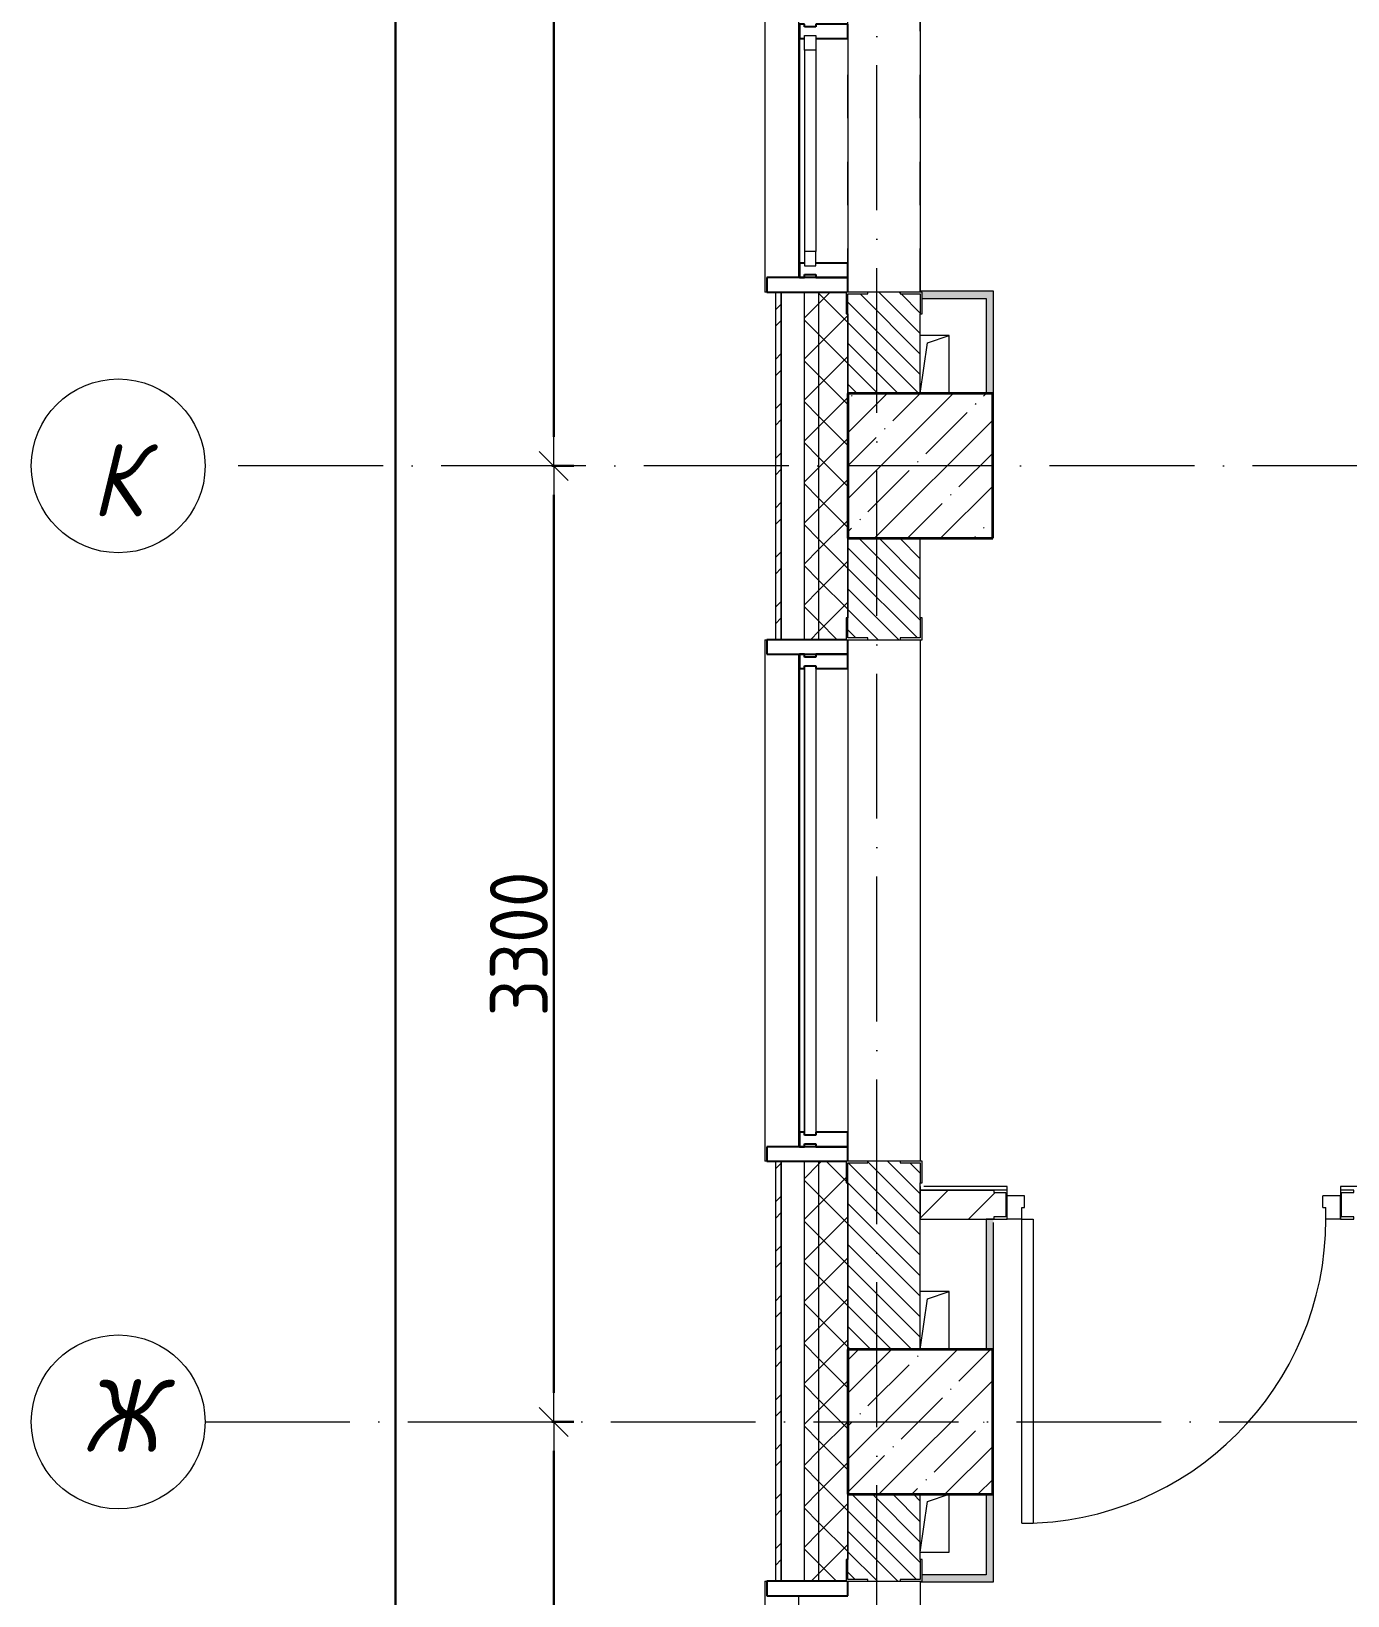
# Model space of a CAD drawing. Header units: millimetres. Extents: x -12989 to 629078, y -109036 to 555275.
# Drawn here: x -12989 to -8445, y -90815 to -85415 of the extents above; entities that cross this region are included whole.
import ezdxf

# ---------------------------------------------------------------- set-up
doc = ezdxf.new("R2010")
doc.units = ezdxf.units.MM
doc.linetypes.add('50_200_ШТРИХ_1Т_ш5_п1_п1_', pattern=[700, 500, -100, 0, -100])
doc.linetypes.add('Штрих короткий', pattern=[300, 150, -150])
for name, color, linetype, lineweight in [('4 -стяжа', 7, 'Continuous', 30), ('Импосты витража', 7, 'Continuous', 9), ('Импосты витража-1', 7, 'Continuous', 25), ('Каркас_Импост', 7, 'Continuous', 13), ('Каркас_Импост-1', 7, 'Continuous', 9), ('Несущие колонны', 7, 'Continuous', 9), ('Несущие колонны-1', 7, 'Continuous', 35), ('Обобщенные модели', 7, 'Continuous', 9), ('Общие ребра', 7, 'Continuous', 9), ('Окна', 7, 'Continuous', 9), ('Оси', 7, 'Continuous', 9), ('Оси-1', 7, 'Continuous', 20), ('Оси-2', 7, '50_200_ШТРИХ_1Т_ш5_п1_п1_', 9), ('Остекление-1', 7, 'Continuous', 9), ('Открывание-1', 7, 'Continuous', 9), ('Панель', 7, 'Continuous', 13), ('Перемычка-1', 7, 'Штрих короткий', 9), ('Размеры', 7, 'Continuous', 15), ('Стены', 7, 'Continuous', 9), ('Стены-1', 7, 'Continuous', 13), ('Штриховка разреза-1', 7, 'Continuous', 9)]:
    doc.layers.add(name, color=color, linetype=linetype, lineweight=lineweight)
doc.layers.add('Штриховка разреза-4', color=1, linetype='Continuous', lineweight=9, true_color=0xff0000)
doc.layers.get('4 -стяжа').off()
doc.styles.add('ISOCPEUR_I_1', font='isocpeui.ttf', dxfattribs={"width": 0.85, "height": 2.5})
doc.styles.add('СПДС', font='isocpeur.ttf', dxfattribs={"width": 0.9})
doc.dimstyles.new('Размера А3', dxfattribs={"dimtxt": 200, "dimasz": 100, "dimexe": 70, "dimexo": 100, "dimgap": 20, "dimtad": 1, "dimdec": 0, "dimrnd": 10, "dimzin": 0, "dimdsep": 46, "dimtxsty": 'СПДС', "dimblk": 'ARROWHEAD_6', "dimcen": 1, "dimclrd": 256, "dimclre": 256, "dimclrt": 256, "dimazin": 0, "dimtfac": 1, "dimtdec": 0, "dimtmove": 2, "dimatfit": 3, "dimfxl": 1, "dimtolj": 1, "dimtzin": 0, "dimarcsym": 0})
pattern_1 = [(45, (0, 0), (-70.71068, 70.71068), []), (135, (0, 0), (-70.71068, -70.71068), [])]
pattern_2 = [(135, (0, 0), (-35.35534, -35.35534), [])]

# ---------------------------------------------------------------- blocks, each defined once
blk = doc.blocks.new('Ось сетки - Круг_Ø6_00__ISO-2_5_0_9K_-16731441-АИ2_02_План отделки стен 2-го этажа _Часть 2_')
at = {"layer": 'Оси-1'}
blk.add_circle((0, 0), 3, dxfattribs=at)
blk = doc.blocks.new('ARROWHEAD_6')
at = {"color": 0, "linetype": 'Continuous'}
for p, q in [((0, 0), (-1, 0)), ((-0.5, -0.5), (0.5, 0.5))]:
    blk.add_line(p, q, dxfattribs=at)
blk = doc.blocks.new('*D677')
at = {"layer": 'Defpoints', "color": 0, "transparency": 16777216}
for p in [(-11291.7, -90215.3), (-11185.6, -90215.3), (-11118.8, -94765.3)]:
    blk.add_point(p, dxfattribs=at)
at = {"layer": 'Размеры', "lineweight": -2, "transparency": 16777216}
for p, q in [((-11191.7, -90215.3), (-11115.6, -90215.3)), ((-11185.6, -94665.3), (-11185.6, -90315.3)), ((-11218.8, -94765.3), (-11255.6, -94765.3))]:
    blk.add_line(p, q, dxfattribs=at)
at = {"layer": 'Размеры', "lineweight": -2, "transparency": 16777216, "xscale": 100, "yscale": 100, "zscale": 100}
for p, rotation in [((-11185.6, -90215.3), 90), ((-11185.6, -94765.3), 270)]:
    blk.add_blockref('ARROWHEAD_6', p, dxfattribs=dict(at, rotation=rotation))
at = {"layer": 'Размеры', "transparency": 16777216, "insert": (-11305.6, -92490.3), "char_height": 200, "width": 2.564, "attachment_point": 5, "rotation": 90, "style": 'СПДС'}
blk.add_mtext('\\A1;4550', dxfattribs=at)
blk = doc.blocks.new('*D678')
at = {"layer": 'Defpoints', "color": 0, "transparency": 16777216}
for p in [(-11291.7, -86915.3), (-11185.6, -86915.3), (-11291.7, -90215.3)]:
    blk.add_point(p, dxfattribs=at)
at = {"layer": 'Размеры', "lineweight": -2, "transparency": 16777216}
for p, q in [((-11191.7, -86915.3), (-11115.6, -86915.3)), ((-11185.6, -90115.3), (-11185.6, -87015.3)), ((-11191.7, -90215.3), (-11115.6, -90215.3))]:
    blk.add_line(p, q, dxfattribs=at)
at = {"layer": 'Размеры', "lineweight": -2, "transparency": 16777216, "xscale": 100, "yscale": 100, "zscale": 100}
for p, rotation in [((-11185.6, -86915.3), 90), ((-11185.6, -90215.3), 270)]:
    blk.add_blockref('ARROWHEAD_6', p, dxfattribs=dict(at, rotation=rotation))
at = {"layer": 'Размеры', "transparency": 16777216, "insert": (-11305.6, -88565.3), "char_height": 200, "width": 2.488, "attachment_point": 5, "rotation": 90, "style": 'СПДС'}
blk.add_mtext('\\A1;3300', dxfattribs=at)
blk = doc.blocks.new('*D679')
at = {"layer": 'Defpoints', "color": 0, "transparency": 16777216}
for p in [(-11291.7, -80915.3), (-11185.6, -80915.3), (-11291.7, -86915.3)]:
    blk.add_point(p, dxfattribs=at)
at = {"layer": 'Размеры', "lineweight": -2, "transparency": 16777216}
for p, q in [((-11191.7, -80915.3), (-11115.6, -80915.3)), ((-11185.6, -86815.3), (-11185.6, -81015.3)), ((-11191.7, -86915.3), (-11115.6, -86915.3))]:
    blk.add_line(p, q, dxfattribs=at)
at = {"layer": 'Размеры', "lineweight": -2, "transparency": 16777216, "xscale": 100, "yscale": 100, "zscale": 100}
for p, rotation in [((-11185.6, -80915.3), 90), ((-11185.6, -86915.3), 270)]:
    blk.add_blockref('ARROWHEAD_6', p, dxfattribs=dict(at, rotation=rotation))
at = {"layer": 'Размеры', "transparency": 16777216, "insert": (-11305.6, -83915.3), "char_height": 200, "width": 2.488, "attachment_point": 5, "rotation": 90, "style": 'СПДС'}
blk.add_mtext('\\A1;6000', dxfattribs=at)
blk = doc.blocks.new('*D686')
at = {"layer": 'Defpoints', "color": 0, "transparency": 16777216}
for p in [(-11838.1, -56765.3), (-11732, -56765.3), (-11838.1, -106215.3)]:
    blk.add_point(p, dxfattribs=at)
at = {"layer": 'Размеры', "lineweight": -2, "transparency": 16777216}
for p, q in [((-11738.1, -56765.3), (-11662, -56765.3)), ((-11732, -106115.3), (-11732, -56865.3)), ((-11738.1, -106215.3), (-11662, -106215.3))]:
    blk.add_line(p, q, dxfattribs=at)
at = {"layer": 'Размеры', "lineweight": -2, "transparency": 16777216, "xscale": 100, "yscale": 100, "zscale": 100}
for p, rotation in [((-11732, -56765.3), 90), ((-11732, -106215.3), 270)]:
    blk.add_blockref('ARROWHEAD_6', p, dxfattribs=dict(at, rotation=rotation))
at = {"layer": 'Размеры', "transparency": 16777216, "insert": (-11852, -81490.3), "char_height": 200, "width": 3.261, "attachment_point": 5, "rotation": 90, "style": 'СПДС'}
blk.add_mtext('\\A1;49450', dxfattribs=at)
blk = doc.blocks.new('BSC_Колонна _Прямоугольная - 500х500-V44-АИ2_02_План отделки стен 2-го этажа _Часть 2_')
at = {"layer": 'Несущие колонны'}
h = blk.add_hatch(dxfattribs=at)
h.set_pattern_fill('FP_52', color=256, style=0, pattern_type=2)
h.set_pattern_definition([(45, (-150, -19300), (-114.0493, 114.0493), []), (45, (-35.95, -19300), (-114.0493, 114.0493), [201.612, -40.322, 3.353, -36.97])])
h.paths.add_polyline_path([(-250, -250), (250, -250), (250, 250), (-250, 250)], flags=0)
at = {"layer": 'Несущие колонны-1'}
for p, q in [((250, 250), (-250, 250)), ((-250, 250), (-250, -250)), ((250, -250), (250, 250)), ((-250, -250), (250, -250))]:
    blk.add_line(p, q, dxfattribs=at)
blk = doc.blocks.new('BSC_Колонна _Прямоугольная - 500х500-V111-АИ2_02_План отделки стен 2-го этажа _Часть 2_')
at = {"layer": 'Несущие колонны'}
h = blk.add_hatch(dxfattribs=at)
h.set_pattern_fill('FP_110', color=256, style=0, pattern_type=2)
h.set_pattern_definition([(45, (-150, -16000), (-114.0493, 114.0493), []), (45, (-35.95, -16000), (-114.0493, 114.0493), [201.612, -40.322, 3.353, -36.97])])
h.paths.add_polyline_path([(-250, -250), (250, -250), (250, 250), (-250, 250), (-250, 201.6)], flags=0)
at = {"layer": 'Несущие колонны-1'}
for p, q in [((250, 250), (-250, 250)), ((-250, 250), (-250, -250)), ((250, -250), (250, 250)), ((-250, -250), (250, -250))]:
    blk.add_line(p, q, dxfattribs=at)
blk = doc.blocks.new('Проем_Дверь_Прямоугольный - 1800х2700h_оконные проемы-25805030-АИ2_02_План отделки стен 2-го этажа _Часть 2_')
at = {"layer": 'Перемычка-1'}
for p, q in [((900, 125), (-900, 125)), ((900, -125), (-900, -125))]:
    blk.add_line(p, q, dxfattribs=at)
blk = doc.blocks.new('Прямоугольный импост - Откос НВФ_50х280 мм-25993838-АИ2_02_План отделки стен 2-го этажа _Часть 2_')
at = {"layer": 'Импосты витража-1'}
for p, q in [((0, 130), (-50, 130)), ((-50, 130), (-50, -150)), ((0, -144), (0, 130)), ((-50, -150), (0, -150))]:
    blk.add_line(p, q, dxfattribs=at)
blk = doc.blocks.new('PNS_Панель прямоугольная2 - Нр_Стекло - 40мм-26243474-АИ2_02_План отделки стен 2-го этажа _Часть 2_')
at = {"layer": 'Каркас_Импост'}
for p, q in [((-397.5, 0), (-397.5, 40)), ((-397.5, 40), (-347.5, 40)), ((-347.5, 40), (-347.5, 0)), ((397.5, 40), (347.5, 40)), ((347.5, 40), (347.5, 0)), ((397.5, 0), (397.5, 40)), ((-347.5, 0), (-397.5, 0)), ((347.5, 0), (397.5, 0))]:
    blk.add_line(p, q, dxfattribs=at)
at = {"layer": 'Каркас_Импост-1'}
for p, q in [((-347.5, 40), (347.5, 40)), ((-347.5, 0), (347.5, 0))]:
    blk.add_line(p, q, dxfattribs=at)
blk = doc.blocks.new('Прямоугольный импост - Импост структурный с накладкой - 150мм-25647633-АИ2_02_План отделки стен 2-го этажа _Часть 2_')
at = {"layer": 'Импосты витража-1'}
for p, q in [((-25, 0), (-25, 17)), ((-25, 17), (25, 17)), ((-15, 0), (-25, 0)), ((-15, -40), (-15, 0)), ((25, 17), (25, 0)), ((-25, -150), (-25, -40)), ((-25, -40), (-15, -40)), ((25, -40), (25, -150)), ((25, -150), (-25, -150))]:
    blk.add_line(p, q, dxfattribs=at)
blk = doc.blocks.new('Прямоугольный импост - Импост структурный с накладкой - 150мм-25647642-АИ2_02_План отделки стен 2-го этажа _Часть 2_')
at = {"layer": 'Импосты витража'}
for p, q in [((42475, -100), (43250, -100)), ((42475, -267), (43250, -267))]:
    blk.add_line(p, q, dxfattribs=at)
blk = doc.blocks.new('Прямоугольный импост - Импост структурный с накладкой - 150мм-V150-АИ2_02_План отделки стен 2-го этажа _Часть 2_')
at = {"layer": 'Импосты витража-1'}
for p, q in [((-25, 0), (-25, 17)), ((-25, 17), (25, 17)), ((25, 0), (15, 0)), ((15, 0), (15, -40)), ((25, 17), (25, 0)), ((-25, -150), (-25, -40)), ((15, -40), (25, -40)), ((25, -40), (25, -150)), ((25, -150), (-25, -150))]:
    blk.add_line(p, q, dxfattribs=at)
blk = doc.blocks.new('Прямоугольный импост - Откос НВФ_50х280 мм-25993834-АИ2_02_План отделки стен 2-го этажа _Часть 2_')
at = {"layer": 'Импосты витража-1'}
for p, q in [((-50, 130), (0, 130)), ((-50, -150), (-50, 130)), ((0, 130), (0, -144)), ((0, -150), (-50, -150))]:
    blk.add_line(p, q, dxfattribs=at)
blk = doc.blocks.new('PNS_Панель прямоугольная1 - Нр_Стекло - 40мм-25293744-АИ2_02_План отделки стен 2-го этажа _Часть 2_')
at = {"layer": 'Остекление-1'}
for p, q in [((-800, 40), (800, 40)), ((-810, 0), (810, 0)), ((800, 0), (-800, 0))]:
    blk.add_line(p, q, dxfattribs=at)
blk = doc.blocks.new('Прямоугольный импост - Импост структурный с накладкой - 150мм-25651488-АИ2_02_План отделки стен 2-го этажа _Часть 2_')
at = {"layer": 'Импосты витража'}
for p, q in [((44650, -100), (46250, -100)), ((44650, -267), (46250, -267))]:
    blk.add_line(p, q, dxfattribs=at)
blk = doc.blocks.new('Прямоугольный импост - Импост структурный с накладкой - 150мм-25651501-АИ2_02_План отделки стен 2-го этажа _Часть 2_')
at = {"layer": 'Импосты витража-1'}
for p, q in [((-25, 0), (-25, 17)), ((-25, 17), (25, 17)), ((-15, 0), (-25, 0)), ((-15, -40), (-15, 0)), ((25, 0), (15, 0)), ((15, 0), (15, -40)), ((25, 17), (25, 0)), ((-25, -150), (-25, -40)), ((-25, -40), (-15, -40)), ((15, -40), (25, -40)), ((25, -40), (25, -150)), ((25, -150), (-25, -150))]:
    blk.add_line(p, q, dxfattribs=at)
blk = doc.blocks.new('Прямоугольный импост - Откос НВФ_50х280 мм-25995271-АИ2_02_План отделки стен 2-го этажа _Часть 2_')
at = {"layer": 'Импосты витража-1'}
for p, q in [((-50, 130), (0, 130)), ((-50, -150), (-50, 130)), ((0, 130), (0, -144)), ((0, -150), (-50, -150))]:
    blk.add_line(p, q, dxfattribs=at)
blk = doc.blocks.new('Прямоугольный импост - Откос НВФ_50х280 мм-25995273-АИ2_02_План отделки стен 2-го этажа _Часть 2_')
at = {"layer": 'Импосты витража-1'}
for p, q in [((0, 130), (-50, 130)), ((-50, 130), (-50, -150)), ((0, -144), (0, 130)), ((-50, -150), (0, -150))]:
    blk.add_line(p, q, dxfattribs=at)
blk = doc.blocks.new('Дверь_СКБ_1Ст_Внутренняя_ШЕР - СОШ_Д-17__Дв_1150x2100h_Лаборантские_ Инструментальные_EI30-28315805-АИ2_02_План отделки стен 2-го этажа _Часть 2_')
at = {"layer": 'Каркас_Импост'}
for p, q in [((-562.5, 50), (-562.5, -30)), ((-562.5, 50), (-512.5, 50)), ((-512.5, 50), (-512.5, 10)), ((-502.5, 10), (-512.5, 10)), ((-502.5, 10), (-502.5, -30)), ((527.5, 10), (527.5, -30)), ((537.5, 10), (527.5, 10)), ((537.5, 50), (537.5, 10)), ((537.5, 50), (587.5, 50)), ((587.5, 50), (587.5, -30)), ((-562.5, -30), (-502.5, -30)), ((527.5, -30), (587.5, -30))]:
    blk.add_line(p, q, dxfattribs=at)
at = {"layer": 'Открывание-1'}
blk.add_arc((537.5, 50), 1050, 90, 180, dxfattribs=at)
at = {"layer": 'Панель'}
for p, q in [((537.5, 1100), (497.5, 1100)), ((497.5, 50), (497.5, 1100)), ((537.5, 1100), (537.5, 50)), ((537.5, 50), (497.5, 50))]:
    blk.add_line(p, q, dxfattribs=at)
blk = doc.blocks.new('Фахверк_СКБ_Уголок - 250_2700-27497298-АИ2_02_План отделки стен 2-го этажа _Часть 2_')
at = {"layer": 'Обобщенные модели'}
for p, q in [((200, 181), (125, 181)), ((125, 181), (125, 106)), ((131, 106), (131, 175)), ((131, 175), (200, 175)), ((200, 175), (200, 181)), ((125, 106), (131, 106)), ((131, -6), (125, -6)), ((125, -6), (125, -81)), ((131, -75), (131, -6)), ((125, -81), (200, -81)), ((200, -75), (131, -75)), ((200, -81), (200, -75))]:
    blk.add_line(p, q, dxfattribs=at)
blk = doc.blocks.new('154_Стойка_СКБ_Швеллер - СМ-2180_100-28318692-АИ2_02_План отделки стен 2-го этажа _Часть 2_')
at = {"layer": 'Обобщенные модели'}
for p, q in [((171, 50), (125, 50)), ((125, 50), (125, -50)), ((129.5, 42.4), (171, 42.4)), ((129.5, -42.4), (129.5, 42.4)), ((171, 42.4), (171, 50)), ((125, -50), (171, -50)), ((171, -42.4), (129.5, -42.4)), ((171, -50), (171, -42.4))]:
    blk.add_line(p, q, dxfattribs=at)
blk = doc.blocks.new('AR_Отверстие прямоугольное _в плите_ - AR_Отверстие прямоугольное _в плите_-V201-АИ2_02_План отделки стен 2-го этажа _Часть 2_')
at = {"layer": 'Обобщенные модели'}
for p, q in [((50, 100), (-50, 100)), ((-50, -100), (-25, 75)), ((-25, 75), (50, 100)), ((50, -100), (50, 100))]:
    blk.add_line(p, q, dxfattribs=at)
blk = doc.blocks.new('AR_Отверстие прямоугольное _в плите_ - AR_Отверстие прямоугольное _в плите_-30510733-АИ2_02_План отделки стен 2-го этажа _Часть 2_')
at = {"layer": 'Обобщенные модели'}
for p, q in [((-50, -100), (-25, 75)), ((-25, 75), (50, 100)), ((50, -100), (50, 100)), ((-50, -100), (50, -100))]:
    blk.add_line(p, q, dxfattribs=at)
blk = doc.blocks.new('Отлив_СКБ - Отлив витража_120_НВФ-31885689-АИ2_02_План отделки стен 2-го этажа _Часть 2_')
at = {"layer": 'Окна'}
for p, q in [((0, 113), (0, 120)), ((1800, 120), (0, 120)), ((1800, 120), (1800, 113)), ((50, 2), (1750, 2))]:
    blk.add_line(p, q, dxfattribs=at)
blk = doc.blocks.new('0125-Р-ОО-Ш2-АР-о_23_10_2024_rvt-1-АИ2_02_План отделки стен 2-го этажа _Часть 2_')
at = {"layer": 'Штриховка разреза-1'}
h = blk.add_hatch(dxfattribs=at)
h.set_pattern_fill('FP_80', color=256, style=0, pattern_type=2)
h.set_pattern_definition([(45, (0, 0), (-85.5366, 85.5366), []), (45, (57.02, 0), (-85.5366, 85.5366), [])])
h.paths.add_polyline_path([(-350, 11335), (-330, 11335), (-330, 13650), (-350, 13650), (-350, 12505.4)], flags=0)
h.paths.add_polyline_path([(-350, 15450), (-330, 15450), (-330, 16900), (-350, 16900), (-350, 16201.6)], flags=0)
h.paths.add_polyline_path([(-330, 18700), (-330, 19900), (-350, 19900), (-350, 18700)], flags=0)
h.paths.add_polyline_path([(-330, 21700), (-330, 22900), (-350, 22900), (-350, 21700)], flags=0)
h.paths.add_polyline_path([(-330, 24700), (-330, 25900), (-350, 25900), (-350, 24700)], flags=0)
h.paths.add_polyline_path([(-330, 27700), (-330, 28625), (-350, 28625), (-350, 27700)], flags=0)
h = blk.add_hatch(dxfattribs=at)
h.set_pattern_fill('FP_81', color=256, style=0, pattern_type=2)
h.set_pattern_definition(pattern_1)
h.paths.add_polyline_path([(-200, 11335), (-200, 13650), (-250, 13650), (-250, 11335)], flags=0)
h.paths.add_polyline_path([(-200, 15450), (-200, 16900), (-250, 16900), (-250, 15450)], flags=0)
h.paths.add_polyline_path([(-200, 18700), (-200, 19900), (-250, 19900), (-250, 18700)], flags=0)
h.paths.add_polyline_path([(-200, 21700), (-200, 22900), (-250, 22900), (-250, 21700)], flags=0)
h.paths.add_polyline_path([(-200, 24700), (-200, 25900), (-250, 25900), (-250, 24700)], flags=0)
h.paths.add_polyline_path([(-200, 27700), (-200, 28550), (-250, 28550), (-250, 27700)], flags=0)
h = blk.add_hatch(dxfattribs=at)
h.set_pattern_fill('FP_81', color=256, style=0, pattern_type=2)
h.set_pattern_definition(pattern_1)
h.paths.add_polyline_path([(-200, 11335), (-100, 11335), (-100, 13575), (-106, 13575), (-106, 13650), (-200, 13650), (-200, 11350)], flags=0)
h.paths.add_polyline_path([(-106, 15450), (-106, 15525), (-100, 15525), (-100, 16825), (-106, 16825), (-106, 16900), (-200, 16900), (-200, 15450)], flags=0)
h.paths.add_polyline_path([(-200, 18700), (-106, 18700), (-106, 18775), (-100, 18775), (-100, 19825), (-106, 19825), (-106, 19900), (-200, 19900), (-200, 18973.7)], flags=0)
h.paths.add_polyline_path([(-200, 21700), (-106, 21700), (-106, 21775), (-100, 21775), (-100, 22825), (-106, 22825), (-106, 22900), (-200, 22900), (-200, 21706)], flags=0)
h.paths.add_polyline_path([(-106, 24700), (-106, 24775), (-100, 24775), (-100, 25825), (-106, 25825), (-106, 25900), (-200, 25900), (-200, 24700)], flags=0)
h.paths.add_polyline_path([(-106, 27700), (-106, 27775), (-100, 27775), (-100, 28550), (-200, 28550), (-200, 27700)], flags=0)
h = blk.add_hatch(dxfattribs=at)
h.set_pattern_fill('FP_2', color=256, style=0, pattern_type=2)
h.set_pattern_definition(pattern_2)
h.paths.add_polyline_path([(150, 19550), (150, 19894), (81, 19894), (81, 19900), (-31, 19900), (-31, 19894), (-100, 19894), (-100, 19550)], flags=0)
h.paths.add_polyline_path([(-31, 21700), (81, 21700), (81, 21706), (150, 21706), (150, 22894), (81, 22894), (81, 22900), (-31, 22900), (-31, 22894), (-100, 22894), (-100, 21706), (-31, 21706)], flags=0)
h.paths.add_polyline_path([(81, 24700), (81, 24706), (150, 24706), (150, 25050), (-100, 25050), (-100, 24706), (-31, 24706), (-31, 24700)], flags=0)
h = blk.add_hatch(dxfattribs=at)
h.set_pattern_fill('FP_2', color=256, style=0, pattern_type=2)
h.set_pattern_definition(pattern_2)
h.paths.add_polyline_path([(150, 16250), (149.3, 16894), (81, 16894), (81, 16900), (-31, 16900), (-31, 16894), (-100, 16894), (-100, 16250), (149.3, 16250)], flags=0)
h.paths.add_polyline_path([(81, 18700), (81, 18706), (150, 18706), (150, 19050), (-100, 19050), (-100, 18706), (-31, 18706), (-31, 18700)], flags=0)
h = blk.add_hatch(dxfattribs=at)
h.set_pattern_fill('FP_3', color=256, style=0, pattern_type=2)
h.set_pattern_definition([(45, (0, 0), (-84.8528, 84.8528), [])])
h.paths.add_polyline_path([(7150, 16700), (7150, 16800), (4250, 16800), (4250, 16700), (7139.2, 16700)], flags=0)
h.paths.add_polyline_path([(4200, 16700), (4200, 16703), (4247, 16703), (4247, 16797), (4200, 16797), (4200, 16800), (1646, 16799.2), (1646, 16792.4), (1604.5, 16792.4), (1604.5, 16707.6), (1646, 16707.6), (1646, 16700)], flags=0)
h.paths.add_polyline_path([(404, 16700), (404, 16707.6), (445.5, 16707.6), (445.5, 16792.4), (404, 16792.4), (404, 16800), (150, 16800), (150, 16700)], flags=0)
h = blk.add_hatch(dxfattribs=at)
h.set_pattern_fill('FP_2', color=256, style=0, pattern_type=2)
h.set_pattern_definition(pattern_2)
h.paths.add_polyline_path([(-100, 11850), (150, 11850), (149.2, 13644), (81, 13644), (81, 13650), (-31, 13650), (-31, 13644), (-100, 13644), (-100, 12505.4)], flags=0)
h.paths.add_polyline_path([(81, 15450), (81, 15456), (150, 15456), (150, 15750), (-100, 15750), (-100, 15456), (-31, 15456), (-31, 15450)], flags=0)
at = {"layer": 'Общие ребра'}
for p, q in [((-330, 19900), (-330, 18700)), ((-330, 18700), (-330, 19900)), ((-250, 18700), (-250, 19900)), ((-200, 18700), (-200, 19900)), ((-100, 19550), (-100, 19825)), ((-100, 19825), (-100, 19550)), ((-100, 18775), (-100, 19050)), ((-100, 19050), (-100, 18775)), ((-330, 16900), (-330, 15450)), ((-330, 15450), (-330, 16900)), ((-250, 15450), (-250, 16900)), ((-200, 15450), (-200, 16900)), ((-100, 16250), (-100, 16825)), ((-100, 16825), (-100, 16250)), ((-100, 15525), (-100, 15750)), ((-100, 15750), (-100, 15525))]:
    blk.add_line(p, q, dxfattribs=at)
at = {"layer": 'Стены'}
for p, q in [((150, 21700), (150, 19902.5)), ((150, 18700), (150, 16900)), ((150, 15447.5), (150, 13650))]:
    blk.add_line(p, q, dxfattribs=at)
at = {"layer": 'Стены-1'}
for p, q in [((-350, 19900), (-350, 18700)), ((-330, 19900), (-350, 19900)), ((-106, 19900), (-330, 19900)), ((81, 19900), (-31, 19900)), ((150, 19550), (150, 19825)), ((150, 18775), (150, 19050)), ((-350, 18700), (-330, 18700)), ((-330, 18700), (-106, 18700)), ((-31, 18700), (81, 18700)), ((-350, 16900), (-350, 15450)), ((-330, 16900), (-350, 16900)), ((-106, 16900), (-330, 16900)), ((81, 16900), (-31, 16900)), ((150, 16250), (150, 16825)), ((404, 16800), (150, 16800)), ((150, 16800), (150, 16700)), ((150, 16700), (404, 16700)), ((150, 15525), (150, 15750)), ((-350, 15450), (-330, 15450)), ((-330, 15450), (-106, 15450)), ((-31, 15450), (81, 15450))]:
    blk.add_line(p, q, dxfattribs=at)
for name, p, rotation in [('Отлив_СКБ - Отлив витража_120_НВФ-31885689-АИ2_02_План отделки стен 2-го этажа _Часть 2_', (-267, 19900), 90), ('Проем_Дверь_Прямоугольный - 1800х2700h_оконные проемы-25805030-АИ2_02_План отделки стен 2-го этажа _Часть 2_', (25, 20800), 269.9999999999999), ('Прямоугольный импост - Импост структурный с накладкой - 150мм-25647642-АИ2_02_План отделки стен 2-го этажа _Часть 2_', (0, 63250), 270.0000000000001), ('PNS_Панель прямоугольная2 - Нр_Стекло - 40мм-26243474-АИ2_02_План отделки стен 2-го этажа _Часть 2_', (-250, 20387.5), 269.9999999999977), ('Фахверк_СКБ_Уголок - 250_2700-27497298-АИ2_02_План отделки стен 2-го этажа _Часть 2_', (-25, 20025), 269.9999999999999), ('Фахверк_СКБ_Уголок - 250_2700-27497298-АИ2_02_План отделки стен 2-го этажа _Часть 2_', (75, 18575), 89.99999999999991), ('Отлив_СКБ - Отлив витража_120_НВФ-31885689-АИ2_02_План отделки стен 2-го этажа _Часть 2_', (-267, 16900), 90), ('Прямоугольный импост - Откос НВФ_50х280 мм-25995273-АИ2_02_План отделки стен 2-го этажа _Часть 2_', (-250, 18700), 89.99999999999847), ('Проем_Дверь_Прямоугольный - 1800х2700h_оконные проемы-25805030-АИ2_02_План отделки стен 2-го этажа _Часть 2_', (25, 17800), 89.99999999999991), ('Прямоугольный импост - Импост структурный с накладкой - 150мм-25651488-АИ2_02_План отделки стен 2-го этажа _Часть 2_', (0, 63250), 269.9999999999994), ('PNS_Панель прямоугольная1 - Нр_Стекло - 40мм-25293744-АИ2_02_План отделки стен 2-го этажа _Часть 2_', (-250, 17800), 269.9999999999985), ('Фахверк_СКБ_Уголок - 250_2700-27497298-АИ2_02_План отделки стен 2-го этажа _Часть 2_', (-25, 17025), 269.9999999999999), ('154_Стойка_СКБ_Швеллер - СМ-2180_100-28318692-АИ2_02_План отделки стен 2-го этажа _Часть 2_', (575, 16750), 180), ('Дверь_СКБ_1Ст_Внутренняя_ШЕР - СОШ_Д-17__Дв_1150x2100h_Лаборантские_ Инструментальные_EI30-28315805-АИ2_02_План отделки стен 2-го этажа _Часть 2_', (1037.5, 16750), 180), ('Фахверк_СКБ_Уголок - 250_2700-27497298-АИ2_02_План отделки стен 2-го этажа _Часть 2_', (75, 15325), 89.99999999999991), ('Отлив_СКБ - Отлив витража_120_НВФ-31885689-АИ2_02_План отделки стен 2-го этажа _Часть 2_', (-267, 13650), 90), ('Прямоугольный импост - Откос НВФ_50х280 мм-25993838-АИ2_02_План отделки стен 2-го этажа _Часть 2_', (-250, 15450), 89.99999999999773), ('Проем_Дверь_Прямоугольный - 1800х2700h_оконные проемы-25805030-АИ2_02_План отделки стен 2-го этажа _Часть 2_', (25, 14550), 269.9999999999999)]:
    blk.add_blockref(name, p, dxfattribs=dict(rotation=rotation))
at = {"extrusion": (0, 0, -1)}
for name, p, rotation in [('Прямоугольный импост - Импост структурный с накладкой - 150мм-25647633-АИ2_02_План отделки стен 2-го этажа _Часть 2_', (250, 20800), 270.0000000000023), ('Прямоугольный импост - Импост структурный с накладкой - 150мм-V150-АИ2_02_План отделки стен 2-го этажа _Часть 2_', (250, 19975), 270.0000000000023), ('Прямоугольный импост - Откос НВФ_50х280 мм-25993834-АИ2_02_План отделки стен 2-го этажа _Часть 2_', (250, 19900), 270.0000000000023), ('Прямоугольный импост - Импост структурный с накладкой - 150мм-25651501-АИ2_02_План отделки стен 2-го этажа _Часть 2_', (250, 18625), 270.0000000000015), ('Прямоугольный импост - Импост структурный с накладкой - 150мм-25651501-АИ2_02_План отделки стен 2-го этажа _Часть 2_', (250, 16975), 270.0000000000015), ('Прямоугольный импост - Откос НВФ_50х280 мм-25995271-АИ2_02_План отделки стен 2-го этажа _Часть 2_', (250, 16900), 270.0000000000015)]:
    blk.add_blockref(name, p, dxfattribs=dict(at, rotation=rotation))
for name, p in [('AR_Отверстие прямоугольное _в плите_ - AR_Отверстие прямоугольное _в плите_-V201-АИ2_02_План отделки стен 2-го этажа _Часть 2_', (200, 19650)), ('BSC_Колонна _Прямоугольная - 500х500-V44-АИ2_02_План отделки стен 2-го этажа _Часть 2_', (150, 19300)), ('154_Стойка_СКБ_Швеллер - СМ-2180_100-28318692-АИ2_02_План отделки стен 2-го этажа _Часть 2_', (1475, 16750)), ('AR_Отверстие прямоугольное _в плите_ - AR_Отверстие прямоугольное _в плите_-V201-АИ2_02_План отделки стен 2-го этажа _Часть 2_', (200, 16350)), ('BSC_Колонна _Прямоугольная - 500х500-V111-АИ2_02_План отделки стен 2-го этажа _Часть 2_', (150, 16000)), ('AR_Отверстие прямоугольное _в плите_ - AR_Отверстие прямоугольное _в плите_-30510733-АИ2_02_План отделки стен 2-го этажа _Часть 2_', (200, 15650))]:
    blk.add_blockref(name, p)
blk = doc.blocks.new('2ч2эт')
at = {"layer": 'Штриховка разреза-4'}
for points in [[(-9914.1, -86337.8), (-9692.6, -86337.8), (-9692.6, -86312.8), (-9920.1, -86312.8), (-9920.1, -86315.3), (-9914.1, -86315.3), (-9914.1, -86321.3)], [(-9667.6, -86665.3), (-9667.6, -86312.8), (-9692.6, -86312.8), (-9692.6, -86665.3), (-9670.1, -86665.3)], [(-9667.6, -89965.3), (-9667.6, -89515.3), (-9692.6, -89515.3), (-9692.6, -89965.3), (-9670.1, -89965.3)], [(-9667.6, -90767.8), (-9667.6, -90465.3), (-9692.6, -90465.3), (-9692.6, -90767.8)], [(-9692.6, -90767.8), (-9692.6, -90742.8), (-9914.1, -90742.8), (-9914.1, -90765.3), (-9920.1, -90765.3), (-9920.1, -90767.8), (-9914.1, -90767.8)]]:
    blk.add_hatch(color=256, dxfattribs=at).paths.add_polyline_path(points, flags=0)
at = {"layer": 'Общие ребра'}
for p, q in [((-9670.1, -86665.3), (-9667.6, -86665.3)), ((-9670.1, -89965.3), (-9667.6, -89965.3)), ((-9667.6, -90465.3), (-9670.1, -90465.3))]:
    blk.add_line(p, q, dxfattribs=at)
at = {"layer": 'Стены-1'}
for p, q in [((-9667.6, -86312.8), (-9920.1, -86312.8)), ((-9920.1, -86312.8), (-9920.1, -86315.3)), ((-9914.1, -86337.8), (-9692.6, -86337.8)), ((-9692.6, -86337.8), (-9692.6, -86665.3)), ((-9667.6, -86665.3), (-9667.6, -86312.8)), ((-9920.1, -89403.3), (-9920.1, -89415.3)), ((-9920.1, -89415.3), (-9666.1, -89415.3)), ((-9620.1, -89403.3), (-9908.1, -89403.3)), ((-9620.1, -89415.3), (-9620.1, -89403.3)), ((-2932.1, -89403.3), (-8470.1, -89403.3)), ((-8470.1, -89403.3), (-8470.1, -89415.3)), ((-9667.6, -89515.3), (-9692.6, -89515.3)), ((-9692.6, -89515.3), (-9692.6, -89965.3)), ((-9667.6, -89965.3), (-9667.6, -89527.3)), ((-9692.6, -90465.3), (-9692.6, -90742.8)), ((-9667.6, -90767.8), (-9667.6, -90465.3)), ((-9920.1, -90765.3), (-9920.1, -90767.8)), ((-9920.1, -90767.8), (-9667.6, -90767.8)), ((-9692.6, -90742.8), (-9914.1, -90742.8))]:
    blk.add_line(p, q, dxfattribs=at)
blk.add_blockref('0125-Р-ОО-Ш2-АР-о_23_10_2024_rvt-1-АИ2_02_План отделки стен 2-го этажа _Часть 2_', (-10070.1, -106215.3))
blk = doc.blocks.new('ось2эт')
at = {"layer": 'Оси-2'}
for p, q in [((-10070.1, -108435.9), (-10070.1, -54635.1)), ((18329.9, -86915.3), (-12388.8, -86915.3)), ((-12388.8, -90215.3), (18329.9, -90215.3))]:
    blk.add_line(p, q, dxfattribs=at)
at = {"layer": 'Оси-1', "xscale": 99.99999999999993, "yscale": 99.99999999999993, "zscale": 99.99999999999993}
for p, rotation in [((-12688.8, -86915.3), 89.9999999999998), ((-12688.8, -90215.3), 269.9999999999996)]:
    blk.add_blockref('Ось сетки - Круг_Ø6_00__ISO-2_5_0_9K_-16731441-АИ2_02_План отделки стен 2-го этажа _Часть 2_', p, dxfattribs=dict(at, rotation=rotation))
at = {"layer": 'Оси', "char_height": 250, "attachment_point": 1, "style": 'ISOCPEUR_I_1'}
for s, insert, width in [('\\fISOCPEUR|b0|i1|c204|p34|;\\W.9;К', (-12781.6, -86839.2), 223.671), ('\\fISOCPEUR|b0|i1|c204|p34|;\\W.9;Ж', (-12810.7, -90068.6), 281.392)]:
    blk.add_mtext(s, dxfattribs=dict(at, insert=insert, width=width))
at = {"layer": 'Размеры'}
for base, p1, p2, picture, middle in [((-11732, -56765.3), (-11838.1, -106215.3), (-11838.1, -56765.3), '*D686', (-11852, -81490.3)), ((-11185.6, -80915.3), (-11291.7, -86915.3), (-11291.7, -80915.3), '*D679', (-11305.6, -83915.3)), ((-11185.6, -86915.3), (-11291.7, -90215.3), (-11291.7, -86915.3), '*D678', (-11305.6, -88565.3)), ((-11185.6, -90215.3), (-11118.8, -94765.3), (-11291.7, -90215.3), '*D677', (-11305.6, -92490.3))]:
    dim = blk.add_linear_dim(base=base, p1=p1, p2=p2, angle=90, dimstyle='Размера А3', dxfattribs=at)
    dim.commit()
    dim.dimension.update_dxf_attribs({"geometry": picture, "text_midpoint": middle})

msp = doc.modelspace()

# ---------------------------------------------------------------- block references
at = {"layer": '4 -стяжа'}
for name in ['ось2эт', '2ч2эт']:
    msp.add_blockref(name, (0, 0), dxfattribs=at)

doc.saveas('drawing.dxf')
